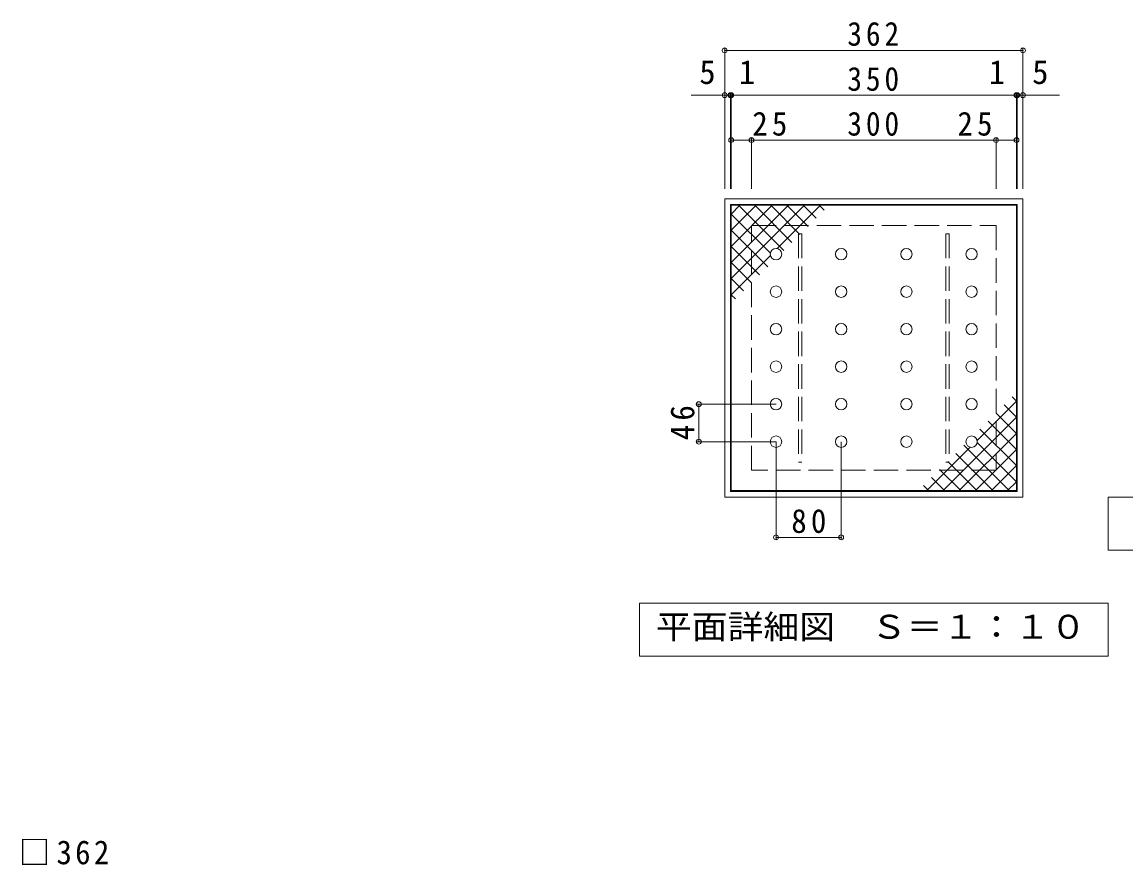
# Model space of a CAD drawing. Units: millimetres on the paper, enlarged 2 times, with parts at other scales. Extents: x -338 to 310, y -273 to 229.
# Drawn here: x -231.1 to 39.8, y 22.1 to 228.9 of the extents above; entities that cross this region are included whole.
import ezdxf
from ezdxf.enums import TextEntityAlignment as Align

# ---------------------------------------------------------------- set-up
doc = ezdxf.new("R2010")
doc.units = ezdxf.units.MM
doc.header["$LTSCALE"] = 2
doc.header["$PDMODE"] = 32
doc.header["$PDSIZE"] = 1.2
doc.linetypes.add('DASHED3', pattern=[4, 3, -1])
for name, color, linetype, lineweight in [('C-1', 2, 'Continuous', 9), ('C-2', 3, 'Continuous', 9), ('C-4', 7, 'Continuous', 9), ('C-5', 7, 'Continuous', 9), ('C-A', 3, 'Continuous', 9), ('C-B', 6, 'DASHED3', 9), ('D-4', 7, 'Continuous', 9)]:
    doc.layers.add(name, color=color, linetype=linetype, lineweight=lineweight)
doc.styles.add('ＭＳ ゴシック', font='')
doc.styles.get('ＭＳ ゴシック').set_extended_font_data('MS Gothic')

msp = doc.modelspace()

# ---------------------------------------------------------------- linework, layer by layer
at = {"layer": 'C-1'}
for p, q in [((14.514, 185.519), (-58.687, 185.519)), ((-58.687, 112.319), (-58.687, 185.519)), ((13.113, 184.119), (-57.287, 184.119)), ((-57.287, 113.719), (-57.287, 184.119))]:
    msp.add_line(p, q, dxfattribs=at)
for points in [[(14.514, 185.519), (14.514, 112.319), (-58.687, 112.319)], [(13.113, 184.119), (13.113, 113.719), (-57.287, 113.719)]]:
    msp.add_lwpolyline(points, dxfattribs=at)
at = {"layer": 'C-1', "linetype": 'DASHED3'}
msp.add_lwpolyline([(7.914, 178.919), (7.914, 118.919), (-52.086, 118.919), (-52.086, 178.919)], close=True, dxfattribs=at)
at = {"layer": 'C-2'}
for p in [(-57.086, 113.919), (12.914, 183.919)]:
    msp.add_line(p, (-57.086, 183.919), dxfattribs=at)
msp.add_lwpolyline([(12.914, 183.919), (12.914, 113.919), (-57.086, 113.919)], dxfattribs=at)
at = {"layer": 'C-4'}
for p, q in [((-58.687, 187.919), (-58.687, 222.519)), ((14.514, 187.919), (14.514, 222.519)), ((-58.687, 221.919), (14.514, 221.919)), ((-58.687, 187.919), (-58.687, 211.519)), ((-57.287, 187.919), (-57.287, 211.519)), ((-57.086, 187.919), (-57.086, 211.519)), ((12.914, 187.919), (12.914, 211.519)), ((13.113, 187.919), (13.113, 211.519)), ((14.514, 187.919), (14.514, 211.519)), ((-57.287, 210.919), (-66.95, 210.919)), ((-57.086, 210.919), (-57.287, 210.919)), ((-57.086, 210.919), (12.914, 210.919)), ((12.914, 210.919), (13.113, 210.919)), ((13.113, 210.919), (23.464, 210.919)), ((-52.086, 187.919), (-52.086, 200.519)), ((7.914, 187.919), (7.914, 200.519)), ((-57.086, 199.919), (-52.086, 199.919)), ((-57.086, 199.919), (-57.086, 199.319)), ((-52.086, 199.919), (7.914, 199.919)), ((-46.086, 135.119), (-65.649, 135.119)), ((-65.049, 125.919), (-65.049, 135.119)), ((-46.086, 125.919), (-65.649, 125.919)), ((-46.086, 125.919), (-46.086, 101.843)), ((-30.087, 125.919), (-30.087, 101.843)), ((-46.086, 102.443), (-30.087, 102.443))]:
    msp.add_line(p, q, dxfattribs=at)
msp.add_lwpolyline([(7.914, 199.919), (12.913, 199.919), (12.913, 199.319)], dxfattribs=at)
for p in [(-58.687, 221.919), (14.514, 221.919), (-58.687, 210.919), (-57.287, 210.919), (-57.086, 210.919), (12.914, 210.919), (13.113, 210.919), (14.514, 210.919), (-57.086, 199.919), (-52.086, 199.919), (7.914, 199.919), (12.913, 199.919), (-65.049, 135.119), (-65.049, 125.919), (-46.086, 102.443), (-30.087, 102.443)]:
    msp.add_point(p, dxfattribs=at)
at = {"layer": 'C-5'}
for p, q in [((-79.587, 86.319), (35.414, 86.319)), ((-79.587, 73.319), (-79.587, 86.319))]:
    msp.add_line(p, q, dxfattribs=at)
msp.add_lwpolyline([(35.414, 99.319), (35.414, 112.319), (150.414, 112.319), (150.414, 99.319)], close=True, dxfattribs=at)
msp.add_lwpolyline([(35.414, 86.319), (35.414, 73.319), (-79.587, 73.319)], dxfattribs=at)
at = {"layer": 'C-A'}
for p, q in [((-57.086, 181.763), (-54.93, 183.919)), ((-57.086, 177.803), (-50.97, 183.919)), ((-57.086, 173.843), (-47.011, 183.919)), ((-57.086, 169.883), (-43.051, 183.919)), ((-57.086, 165.924), (-39.091, 183.919)), ((-57.086, 181.763), (-47.468, 172.145)), ((-55.283, 183.919), (-44.173, 172.809)), ((-51.323, 183.919), (-42.193, 174.789)), ((-47.363, 183.919), (-40.213, 176.769)), ((-45.768, 173.282), (-35.131, 183.919)), ((-43.404, 183.919), (-38.233, 178.749)), ((-39.444, 183.919), (-36.253, 180.728)), ((-35.484, 183.919), (-34.273, 182.708)), ((-57.086, 177.803), (-48.132, 168.849)), ((-57.086, 173.843), (-50.112, 166.869)), ((-57.086, 161.964), (-47.45, 171.601)), ((-57.086, 169.884), (-52.092, 164.889)), ((-57.086, 165.924), (-54.072, 162.909)), ((-57.086, 161.964), (-56.052, 160.93)), ((12.914, 135.874), (3.277, 126.238)), ((12.914, 135.874), (11.879, 136.909)), ((12.914, 127.955), (7.919, 132.949)), ((12.914, 131.914), (9.899, 134.929)), ((12.914, 131.914), (-5.082, 113.919)), ((12.914, 123.995), (5.94, 130.969)), ((12.914, 127.955), (-1.122, 113.919)), ((12.914, 120.035), (3.96, 128.989)), ((11.11, 113.919), (0, 125.029)), ((12.914, 116.075), (3.295, 125.694)), ((1.595, 124.556), (-9.042, 113.919)), ((7.15, 113.919), (-1.98, 123.049)), ((12.914, 123.995), (2.838, 113.919)), ((3.19, 113.919), (-3.96, 121.069)), ((12.914, 120.035), (6.797, 113.919)), ((-4.729, 113.919), (-7.92, 117.11)), ((-0.769, 113.919), (-5.94, 119.089)), ((-8.689, 113.919), (-9.9, 115.13)), ((12.914, 116.075), (10.757, 113.919))]:
    msp.add_line(p, q, dxfattribs=at)
for centre in [(-46.086, 171.919), (-30.087, 171.919), (-14.086, 171.919), (1.914, 171.919), (-46.086, 162.719), (-30.087, 162.719), (-14.086, 162.719), (1.914, 162.719), (-46.086, 153.519), (-30.087, 153.519), (-14.086, 153.519), (1.914, 153.519), (-46.086, 144.319), (-30.087, 144.319), (-14.086, 144.319), (1.914, 144.319), (-46.086, 135.119), (-30.087, 135.119), (-14.086, 135.119), (1.914, 135.119), (-46.086, 125.919), (-30.087, 125.919), (-14.086, 125.919), (1.914, 125.919)]:
    msp.add_circle(centre, 1.4, dxfattribs=at)
at = {"layer": 'C-B'}
for p, q in [((-39.786, 176.919), (-39.786, 120.919)), ((-4.386, 176.919), (-4.386, 120.919)), ((-39.786, 120.919), (-40.586, 120.919)), ((-4.386, 120.919), (-3.586, 120.919))]:
    msp.add_line(p, q, dxfattribs=at)
for points in [[(-39.786, 176.919), (-40.586, 176.919), (-40.586, 120.919)], [(-4.386, 176.919), (-3.586, 176.919), (-3.586, 120.919)]]:
    msp.add_lwpolyline(points, dxfattribs=at)

# ---------------------------------------------------------------- texts
at = {"layer": 'C-4', "color": 2, "style": 'ＭＳ ゴシック'}
for s, p in [('5', (-64.905, 211.919)), ('1', (-55.213, 211.919)), ('1', (6.132, 211.919)), ('5', (16.786, 211.919))]:
    msp.add_text(s, height=5.865, dxfattribs=at).set_placement(p, align=Align.BOTTOM_LEFT)
at = {"layer": 'C-4', "color": 2, "char_height": 5.865, "attachment_point": 7, "style": 'ＭＳ ゴシック'}
for s, insert in [('\\T1.27;\\W0.9;362', (-28.586, 222.973)), ('\\T1.27;\\W0.9;350', (-28.586, 211.919)), ('\\T1.27;\\W0.95;25', (-51.913, 200.919)), ('\\T1.27;\\W0.9;300', (-28.586, 200.919)), ('\\T1.27;\\W0.95;25', (-1.563, 200.919)), ('\\T1.27;\\W0.95;80', (-42.336, 103.443))]:
    msp.add_mtext(s, dxfattribs=dict(at, insert=insert))
at = {"layer": 'C-4', "color": 2, "insert": (-66.049, 126.269), "char_height": 5.865, "attachment_point": 7, "rotation": 90, "style": 'ＭＳ ゴシック'}
msp.add_mtext('\\T1.27;\\W0.95;46', dxfattribs=at)
at = {"layer": 'C-5', "color": 2, "style": 'ＭＳ ゴシック', "width": 1.1}
msp.add_text('平面詳細図\u3000Ｓ＝１：１０', height=5.865, dxfattribs=at).set_placement((-75.586, 75.819), align=Align.BOTTOM_LEFT)
at = {"layer": 'D-4', "color": 2, "insert": (-231.878, 22.071), "char_height": 5.865, "attachment_point": 7, "style": 'ＭＳ ゴシック'}
msp.add_mtext('\\T1.21;\\W0.95;□362', dxfattribs=at)

doc.saveas('drawing.dxf')
